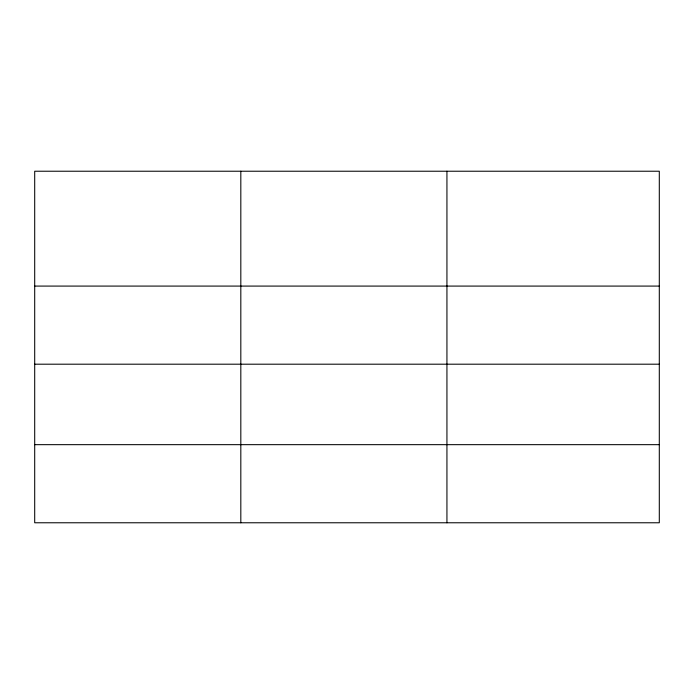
<?xml version="1.0" encoding="UTF-8"?>
<svg xmlns="http://www.w3.org/2000/svg" width="694" height="694" viewBox="0 0 694 694"><rect width="100%" height="100%" fill="white"/><g stroke="black" fill="none" stroke-linecap="round" stroke-linejoin="round"><path stroke-width="1.04" d="M659.3 364.194L659.3 171.227L34.7 171.227L34.7 522.773L659.3 522.773L659.3 364.194L34.7 364.194M34.7 286.084L659.3 286.084M34.7 444.663L659.3 444.663M446.936 171.227L446.936 522.773M240.818 171.227L240.818 522.773"/></g></svg>
